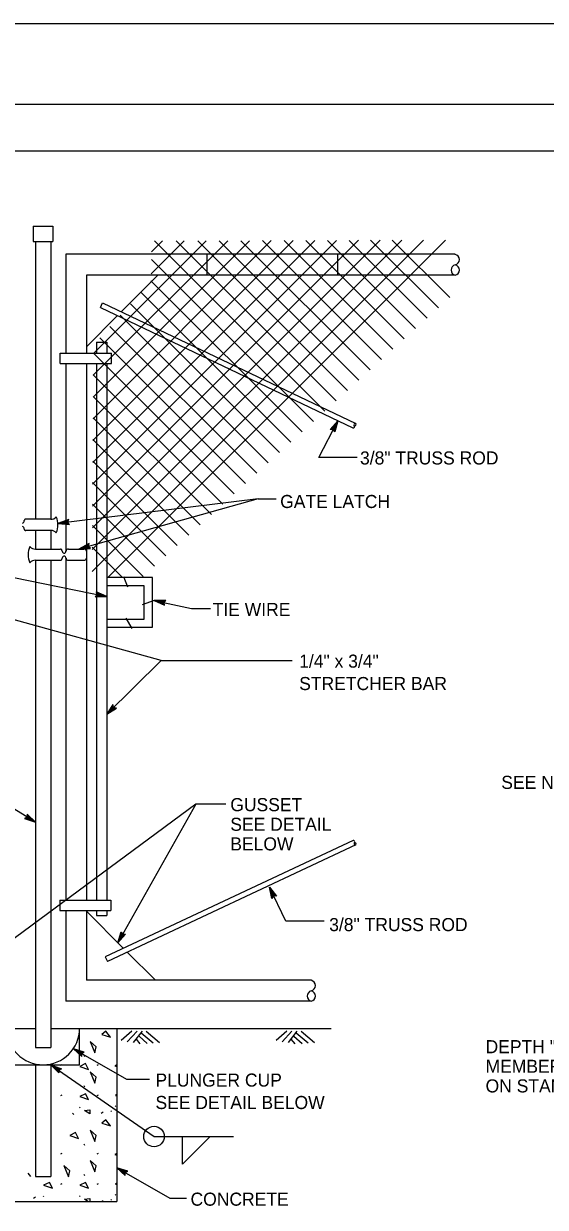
# Model space of a CAD drawing. Extents: x -893 to 867, y -474 to 712.
# Drawn here: x -516 to -237, y 78 to 712 of the extents above; entities that cross this region are included whole.
import ezdxf

# ---------------------------------------------------------------- set-up
doc = ezdxf.new("R2010")
doc.units = 0
for name, color, linetype in [('border_PLOTTING-ELEMENTS', 7, 'Continuous'), ('border_rw_22x34_Cut_Lines', 7, 'Continuous'), ('border_SHEET', 7, 'Continuous'), ('mc_FENCE-anno', 7, 'Continuous'), ('mc_FENCE-CL', 7, 'Continuous'), ('rd_BASE-MATERIAL', 7, 'Continuous'), ('rd_PROFILE-OG', 7, 'Continuous')]:
    doc.layers.add(name, color=color, linetype=linetype)

msp = doc.modelspace()

# ---------------------------------------------------------------- linework, layer by layer
at = {"layer": 'border_PLOTTING-ELEMENTS'}
for points in [[(-893.45, -474.03), (866.55, -474.03), (866.55, 711.97), (-893.45, 711.97)], [(-863.45, 668.97), (836.55, 668.97), (836.55, -431.03), (-863.45, -431.03)]]:
    msp.add_lwpolyline(points, close=True, dxfattribs=at)
at = {"layer": 'border_rw_22x34_Cut_Lines'}
msp.add_lwpolyline([(-863.45, 668.97), (836.55, 668.97), (836.55, -431.03), (-863.45, -431.03)], close=True, dxfattribs=at)
at = {"layer": 'border_SHEET'}
msp.add_line((-813.45, 643.97), (811.55, 643.97), dxfattribs=at)
at = {"layer": 'mc_FENCE-anno'}
for p, q in [((-358.11, 479.86), (-348.08, 499.37)), ((-352.05, 494.68), (-348.08, 499.37)), ((-350.5, 494.76), (-352.05, 494.68)), ((-352.05, 494.68), (-352.05, 494.68)), ((-351.64, 494.7), (-348.72, 498.15)), ((-351.21, 494.74), (-349.37, 496.92)), ((-350.82, 494.74), (-350.01, 495.7)), ((-349.69, 493.44), (-350.5, 494.76)), ((-350.01, 495.7), (-350.33, 494.5)), ((-349.37, 496.92), (-350.12, 494.13)), ((-348.72, 498.14), (-349.9, 493.81)), ((-348.08, 499.37), (-349.69, 493.44)), ((-348.08, 499.37), (-348.08, 499.37)), ((-349.69, 493.44), (-349.69, 493.44)), ((-337.61, 479.86), (-358.11, 479.86)), ((-390.66, 457.69), (-497.77, 444.54)), ((-390.66, 457.69), (-486.56, 430.78)), ((-390.66, 457.69), (-380.98, 457.69)), ((-491.99, 446.62), (-497.77, 444.54)), ((-497.77, 444.54), (-497.77, 444.54)), ((-497.77, 444.54), (-491.65, 443.97)), ((-492.16, 446.24), (-496.4, 444.72)), ((-496.39, 444.71), (-491.93, 444.3)), ((-492.34, 445.85), (-495.03, 444.89)), ((-495.03, 444.89), (-492.15, 444.62)), ((-492.48, 445.49), (-493.66, 445.06)), ((-493.66, 445.06), (-492.43, 444.95)), ((-492.61, 445.19), (-491.99, 446.62)), ((-491.65, 443.97), (-492.61, 445.19)), ((-491.99, 446.62), (-491.99, 446.62)), ((-491.65, 443.97), (-491.65, 443.97)), ((-624.98, 436.59), (-471.68, 405.37)), ((-481.15, 433.7), (-486.56, 430.78)), ((-486.56, 430.78), (-480.42, 431.13)), ((-481.26, 433.3), (-485.23, 431.15)), ((-485.22, 431.15), (-480.75, 431.41)), ((-481.39, 432.89), (-483.9, 431.53)), ((-483.9, 431.53), (-481.01, 431.69)), ((-481.46, 432.5), (-482.57, 431.91)), ((-482.57, 431.91), (-481.34, 431.98)), ((-481.55, 432.19), (-481.15, 433.7)), ((-480.42, 431.13), (-481.55, 432.19)), ((-481.15, 433.7), (-481.15, 433.7)), ((-480.42, 431.13), (-480.42, 431.13)), ((-486.56, 430.78), (-486.56, 430.78)), ((-476.77, 406.44), (-477.83, 405.29)), ((-477.54, 405.6), (-473.03, 405.66)), ((-471.68, 405.37), (-477.28, 407.91)), ((-477.28, 407.91), (-477.28, 407.91)), ((-477.28, 407.91), (-476.77, 406.44)), ((-477.24, 405.9), (-474.39, 405.94)), ((-473.04, 405.66), (-477.13, 407.51)), ((-474.39, 405.94), (-477.02, 407.13)), ((-477, 406.21), (-475.74, 406.22)), ((-475.74, 406.22), (-476.87, 406.73)), ((-477.83, 405.29), (-471.68, 405.37)), ((-477.83, 405.29), (-477.83, 405.29)), ((-471.68, 405.37), (-471.68, 405.37)), ((-440.13, 403.32), (-446.27, 403.3)), ((-446.27, 403.3), (-426.35, 398.97)), ((-446.27, 403.3), (-446.27, 403.3)), ((-446.27, 403.3), (-440.7, 400.71)), ((-440.41, 403.02), (-444.93, 403)), ((-444.92, 403), (-440.85, 401.12)), ((-440.72, 402.72), (-443.57, 402.71)), ((-443.57, 402.71), (-440.95, 401.49)), ((-440.96, 402.42), (-442.22, 402.41)), ((-442.22, 402.41), (-441.1, 401.89)), ((-441.19, 402.18), (-440.13, 403.32)), ((-440.7, 400.71), (-441.19, 402.18)), ((-440.7, 400.71), (-440.7, 400.71)), ((-440.13, 403.32), (-440.13, 403.32)), ((-442.6, 371.07), (-534.29, 396.52)), ((-426.35, 398.97), (-416.24, 398.97)), ((-468.32, 347.55), (-471.68, 342.4)), ((-471.68, 342.4), (-466.45, 345.63)), ((-471.68, 342.4), (-471.68, 342.4)), ((-468.22, 347.14), (-470.69, 343.36)), ((-470.68, 343.37), (-466.87, 345.73)), ((-468.14, 346.72), (-469.7, 344.33)), ((-469.7, 344.33), (-467.24, 345.85)), ((-468.02, 346.35), (-468.71, 345.29)), ((-468.71, 345.29), (-467.66, 345.94)), ((-467.96, 346.03), (-468.32, 347.55)), ((-468.32, 347.55), (-468.32, 347.55)), ((-466.45, 345.63), (-467.96, 346.03)), ((-466.45, 345.63), (-466.45, 345.63)), ((-509.79, 284.62), (-569.43, 321.1)), ((-424.06, 294.25), (-528.84, 216.75)), ((-407.95, 294.25), (-424.06, 294.25)), ((-514.29, 287.36), (-515.67, 286.63)), ((-515.67, 286.63), (-515.67, 286.63)), ((-515.67, 286.63), (-509.84, 284.68)), ((-515.3, 286.82), (-511.02, 285.39)), ((-514.91, 287.01), (-512.21, 286.1)), ((-514.58, 287.22), (-513.39, 286.82)), ((-512.21, 286.1), (-514.3, 288.1)), ((-509.84, 284.68), (-514.29, 288.92)), ((-514.29, 288.92), (-514.29, 288.92)), ((-514.29, 288.92), (-514.29, 287.36)), ((-513.39, 286.82), (-514.29, 287.67)), ((-511.03, 285.4), (-514.28, 288.49)), ((-509.84, 284.68), (-509.84, 284.68)), ((-375.91, 231.57), (-384.66, 249.8)), ((-383.32, 243.8), (-384.66, 249.8)), ((-384.66, 249.8), (-384.66, 249.8)), ((-384.66, 249.8), (-380.9, 244.93)), ((-383.09, 244.14), (-384.07, 248.55)), ((-384.06, 248.54), (-381.33, 244.99)), ((-382.86, 244.51), (-383.48, 247.29)), ((-383.48, 247.29), (-381.71, 245)), ((-382.44, 245.09), (-383.32, 243.8)), ((-383.32, 243.8), (-383.32, 243.8)), ((-382.62, 244.81), (-382.9, 246.04)), ((-382.9, 246.04), (-382.14, 245.06)), ((-380.9, 244.93), (-382.44, 245.09)), ((-380.9, 244.93), (-380.9, 244.93)), ((-355.4, 231.57), (-375.91, 231.57)), ((-465.71, 220.04), (-464.01, 225.94)), ((-461.67, 224.67), (-465.71, 220.04)), ((-465.05, 221.26), (-463.81, 225.57)), ((-462.08, 224.65), (-465.05, 221.25)), ((-464.39, 222.46), (-463.59, 225.25)), ((-462.51, 224.62), (-464.39, 222.46)), ((-464.01, 225.94), (-464.01, 225.94)), ((-464.01, 225.94), (-463.23, 224.61)), ((-463.73, 223.68), (-463.39, 224.87)), ((-462.9, 224.63), (-463.73, 223.68)), ((-463.23, 224.61), (-461.67, 224.67)), ((-461.67, 224.67), (-461.67, 224.67)), ((-465.71, 220.04), (-465.71, 220.04)), ((-489.5, 163.38), (-461.12, 147.13)), ((-483.66, 161.46), (-489.5, 163.38)), ((-489.5, 163.38), (-489.5, 163.38)), ((-489.5, 163.38), (-485.02, 159.17)), ((-484.03, 161.27), (-488.32, 162.67)), ((-488.31, 162.67), (-485.04, 159.6)), ((-484.41, 161.08), (-487.13, 161.97)), ((-487.13, 161.97), (-485.02, 159.99)), ((-484.74, 160.87), (-485.94, 161.26)), ((-485.94, 161.26), (-485.04, 160.42)), ((-485.03, 160.72), (-483.66, 161.46)), ((-485.02, 159.17), (-485.03, 160.72)), ((-485.02, 159.17), (-485.02, 159.17)), ((-483.66, 161.46), (-483.66, 161.46)), ((-461.12, 147.13), (-448.85, 147.13)), ((-431.15, 101.59), (-416.39, 116.35)), ((-431.15, 101.59), (-431.15, 116.35)), ((-466.24, 99.69), (-437.85, 83.44)), ((-460.39, 97.78), (-466.24, 99.69)), ((-466.24, 99.69), (-466.24, 99.69)), ((-466.24, 99.69), (-461.76, 95.48)), ((-460.76, 97.58), (-465.05, 98.99)), ((-465.04, 98.98), (-461.78, 95.91)), ((-461.15, 97.39), (-463.86, 98.28)), ((-463.86, 98.28), (-461.75, 96.3)), ((-461.48, 97.19), (-462.67, 97.58)), ((-462.67, 97.58), (-461.77, 96.73)), ((-461.77, 97.04), (-460.39, 97.78)), ((-461.76, 95.48), (-461.77, 97.04)), ((-461.76, 95.48), (-461.76, 95.48)), ((-460.39, 97.78), (-460.39, 97.78)), ((-437.85, 83.44), (-429.08, 83.44))]:
    msp.add_line(p, q, dxfattribs=at)
for points in [[(-471.68, 342.4), (-442.6, 371.07), (-372.53, 371.06)], [(-424.06, 294.25), (-465.71, 220.04)], [(-501.62, 154.72), (-446.37, 116.35), (-403.87, 116.35)]]:
    msp.add_lwpolyline(points, dxfattribs=at)
msp.add_lwpolyline([(-497.34, 150.44), (-501.62, 154.72), (-495.93, 152.66), (-496.3, 152.48), (-500.47, 153.99), (-497.33, 150.85), (-497.32, 151.26), (-499.33, 153.26), (-496.66, 152.3), (-497.03, 152.12), (-498.18, 152.53), (-497.31, 151.66), (-497.3, 151.98), (-495.93, 152.66), (-497.3, 151.98)], close=True, dxfattribs=at)
msp.add_circle((-446.37, 116.35), 5.48, dxfattribs=at)
at = {"layer": 'mc_FENCE-CL'}
for p, q in [((-510.97, 603.6), (-500.49, 603.6)), ((-510.97, 603.6), (-510.97, 595.44)), ((-500.49, 603.6), (-500.49, 595.44)), ((-479.49, 418.79), (-302.15, 596.14)), ((-479.42, 430.46), (-313.78, 596.1)), ((-479.35, 442.13), (-325.42, 596.06)), ((-479.28, 453.8), (-337.06, 596.02)), ((-479.21, 465.47), (-348.7, 595.98)), ((-479.14, 477.14), (-360.34, 595.94)), ((-479.08, 488.8), (-371.98, 595.9)), ((-479.01, 500.47), (-383.62, 595.86)), ((-478.94, 512.14), (-395.25, 595.83)), ((-478.87, 523.81), (-406.89, 595.79)), ((-478.8, 535.48), (-418.53, 595.75)), ((-471.09, 415.59), (-290.51, 596.17)), ((-447.88, 578), (-430.17, 595.71)), ((-447.69, 589.79), (-441.81, 595.67)), ((-354.97, 504.52), (-446.11, 595.66)), ((-348.9, 510.05), (-434.55, 595.69)), ((-342.83, 515.58), (-422.99, 595.73)), ((-336.76, 521.1), (-411.43, 595.77)), ((-330.69, 526.63), (-399.87, 595.81)), ((-324.62, 532.16), (-388.31, 595.85)), ((-318.55, 537.69), (-376.74, 595.89)), ((-312.47, 543.22), (-365.18, 595.93)), ((-306.4, 548.75), (-353.62, 595.96)), ((-300.33, 554.27), (-342.06, 596)), ((-294.26, 559.8), (-330.5, 596.04)), ((-288.19, 565.33), (-318.94, 596.08)), ((-510.97, 595.44), (-500.49, 595.44)), ((-509.79, 595.44), (-509.79, 446.73)), ((-501.62, 595.44), (-501.62, 446.73)), ((-493.46, 588.52), (-493.46, 539.16)), ((-285.22, 588.52), (-493.46, 588.52)), ((-361.05, 498.99), (-447.75, 585.7)), ((-417.93, 577.3), (-417.93, 588.52)), ((-348.02, 577.3), (-348.02, 588.52)), ((-482.57, 577.3), (-482.57, 539.16)), ((-285.22, 577.3), (-482.57, 577.3)), ((-444.34, 577.3), (-463.89, 557.74)), ((-367.12, 493.46), (-447.99, 574.34)), ((-373.19, 487.94), (-453.48, 568.22)), ((-475.05, 560.05), (-473.88, 562.5)), ((-475.05, 560.05), (-339.94, 495.62)), ((-473.88, 562.5), (-338.48, 497.94)), ((-379.26, 482.41), (-458.96, 562.11)), ((-465.94, 555.7), (-482.57, 539.07)), ((-385.33, 476.88), (-464.45, 555.99)), ((-391.4, 471.35), (-469.93, 549.88)), ((-493.46, 539.16), (-493.46, 535.59)), ((-482.57, 539.16), (-482.57, 535.59)), ((-477.12, 541.53), (-471.68, 541.53)), ((-477.12, 541.53), (-477.12, 535.59)), ((-397.47, 465.82), (-475.41, 543.76)), ((-471.68, 541.53), (-471.68, 535.59)), ((-496.53, 535.59), (-469.18, 535.59)), ((-496.53, 530.15), (-496.53, 535.59)), ((-403.54, 460.29), (-478.8, 535.55)), ((-469.18, 530.15), (-469.18, 535.59)), ((-496.53, 530.15), (-469.18, 530.15)), ((-493.46, 530.15), (-493.46, 429.66)), ((-482.57, 530.15), (-482.57, 246.51)), ((-477.12, 530.15), (-477.12, 242.8)), ((-471.68, 530.15), (-471.68, 242.8)), ((-409.62, 454.77), (-478.87, 524.02)), ((-415.69, 449.24), (-478.93, 512.49)), ((-421.76, 443.71), (-479, 500.96)), ((-427.83, 438.18), (-479.07, 489.42)), ((-433.9, 432.65), (-479.14, 477.89)), ((-439.97, 427.13), (-479.21, 466.36)), ((-446.04, 421.6), (-479.28, 454.83)), ((-501.62, 446.73), (-515.03, 446.73)), ((-501.62, 440.74), (-515.03, 440.76)), ((-509.79, 440.75), (-509.79, 430.77)), ((-501.62, 440.74), (-501.62, 430.77)), ((-452.11, 416.07), (-479.34, 443.3)), ((-463.24, 415.59), (-479.41, 431.77)), ((-509.79, 430.77), (-496.39, 430.77)), ((-509.79, 424.78), (-496.38, 424.8)), ((-509.79, 424.78), (-509.79, 379.51)), ((-501.62, 424.79), (-501.62, 363.13)), ((-493.46, 425.82), (-493.46, 242.8)), ((-492.17, 430.78), (-483.84, 430.78)), ((-492.17, 424.78), (-483.84, 424.78)), ((-447.13, 415.59), (-471.68, 415.59)), ((-462.72, 416.15), (-460.54, 410.47)), ((-447.13, 389.03), (-447.13, 415.59)), ((-451.69, 411.03), (-471.68, 411.03)), ((-451.69, 393.18), (-451.69, 411.03)), ((-446.27, 403.3), (-452.73, 400.98)), ((-471.68, 393.18), (-451.69, 393.18)), ((-458.15, 388.2), (-461.2, 393.73)), ((-471.68, 389.03), (-452.91, 389.03)), ((-452.91, 389.03), (-447.13, 389.03)), ((-509.79, 379.51), (-509.79, 327.7)), ((-501.62, 363.13), (-501.62, 327.7)), ((-509.79, 327.7), (-509.79, 251.43)), ((-501.62, 327.7), (-501.62, 251.43)), ((-339.87, 274.78), (-472.5, 212.46)), ((-338.41, 272.46), (-471.34, 210)), ((-509.79, 251.43), (-509.79, 164)), ((-501.62, 251.43), (-501.62, 164)), ((-496.77, 242.8), (-469.43, 242.8)), ((-496.77, 242.8), (-496.77, 237.36)), ((-482.57, 246.51), (-482.57, 242.8)), ((-469.43, 242.8), (-469.43, 237.36)), ((-496.77, 237.36), (-469.43, 237.36)), ((-493.46, 237.36), (-493.46, 188.74)), ((-482.57, 237.36), (-482.57, 199.96)), ((-482.57, 236.9), (-462.72, 217.05)), ((-477.12, 237.36), (-477.12, 234.63)), ((-477.12, 234.63), (-471.68, 234.63)), ((-471.68, 237.36), (-471.68, 234.63)), ((-472.5, 212.46), (-471.34, 210)), ((-460.68, 215.01), (-445.63, 199.96)), ((-362.22, 199.96), (-482.57, 199.96)), ((-362.22, 188.74), (-493.46, 188.74)), ((-486.21, 154.72), (-486.21, 174.21)), ((-466.24, 174.21), (-466.24, 81.66)), ((-509.79, 164), (-501.62, 164)), ((-525.2, 154.72), (-505.71, 154.72)), ((-509.79, 154.72), (-509.79, 95.04)), ((-505.71, 154.72), (-486.21, 154.72)), ((-501.62, 154.72), (-501.62, 95.04)), ((-509.79, 95.04), (-501.62, 95.04)), ((-545.18, 81.66), (-466.24, 81.66))]:
    msp.add_line(p, q, dxfattribs=at)
for centre, radius, start, end in [((-284.53, 580.11), 2.89, 103.8654, 256.1346), ((-285.87, 585.71), 2.88, 283.01221, 76.98779), ((-285.91, 580.11), 2.89, 283.8654, 76.1346), ((-339.8, 496.35), 0.735, 259.11188, 36.61827), ((-338.7, 497.28), 0.706, 72.19405, 224.06338), ((-338.99, 497.46), 0.706, 251.93041, 43.79973), ((-517.43, 446.08), 1.66, 292.63997, 356.86105), ((-515.11, 446.07), 0.669, 82.91778, 185.59229), ((-501.4, 450.28), 3.55, 266.4373, 320.94062), ((-508.51, 443.72), 10.77, 336.51192, 23.62382), ((-517.43, 441.4), 1.66, 3.13895, 67.36003), ((-515.11, 441.42), 0.669, 174.40771, 277.08222), ((-501.39, 437.19), 3.55, 39.05938, 93.5627), ((-502.9, 427.76), 10.77, 156.37618, 203.48808), ((-510.01, 434.32), 3.55, 219.05938, 273.5627), ((-510.02, 421.23), 3.55, 86.4373, 140.94062), ((-496.3, 430.11), 0.669, 354.40771, 97.08222), ((-496.3, 425.46), 0.669, 262.91778, 5.59229), ((-493.98, 430.12), 1.66, 183.13895, 247.36003), ((-493.98, 425.44), 1.66, 112.63997, 176.86105), ((-494.56, 429.69), 1.1, 266.92731, 2.02717), ((-494.56, 425.86), 1.1, 357.97283, 93.07269), ((-492.14, 429.43), 1.35, 90.97191, 166.96489), ((-492.14, 426.13), 1.35, 193.03511, 269.02809), ((-483.88, 429.43), 1.35, 13.03511, 89.02809), ((-483.86, 426.13), 1.35, 270.97191, 346.96489), ((-339.73, 274.06), 0.735, 323.38173, 100.88812), ((-338.63, 273.13), 0.706, 135.93662, 287.80595), ((-338.92, 272.95), 0.706, 316.20027, 108.06959), ((-362.87, 197.16), 2.88, 283.01221, 76.98779), ((-361.53, 191.55), 2.89, 103.8654, 256.1346), ((-362.91, 191.55), 2.89, 283.8654, 76.1346), ((-505.71, 174.21), 19.49, 180, 0)]:
    msp.add_arc(centre, radius, start, end, dxfattribs=at)
at = {"layer": 'rd_BASE-MATERIAL'}
for p, q in [((-483.38, 158.96), (-483.74, 159.67)), ((-495.62, 154.69), (-496.33, 154.33)), ((-476.26, 154.69), (-476.97, 154.33)), ((-483.38, 142.81), (-483.74, 143.52)), ((-495.62, 138.54), (-496.33, 138.18)), ((-476.26, 138.54), (-476.97, 138.18)), ((-489.27, 128.1), (-489.99, 128.81)), ((-486.23, 131.77), (-485.87, 132.13)), ((-474.67, 128.81), (-473.61, 129.53)), ((-469.45, 129.83), (-469.1, 130.19)), ((-467.2, 132.42), (-466.84, 132.77)), ((-483.38, 111.5), (-483.74, 112.22)), ((-495.62, 107.23), (-496.33, 106.88)), ((-476.26, 107.23), (-476.97, 106.88)), ((-513.81, 96.77), (-512.38, 94.99)), ((-483.38, 95.35), (-483.74, 96.06)), ((-495.62, 91.08), (-496.33, 90.72)), ((-476.26, 91.08), (-476.97, 90.72)), ((-510.8, 83.3), (-509.74, 84.01)), ((-505.58, 84.32), (-505.23, 84.67)), ((-486.23, 84.32), (-485.87, 84.67)), ((-469.45, 82.38), (-469.1, 82.73)), ((-467.2, 84.96), (-466.84, 85.32)), ((-474.22, 81.66), (-473.61, 82.07))]:
    msp.add_line(p, q, dxfattribs=at)
for points in [[(-472.18, 172.71), (-474.32, 170.93), (-469.69, 169.5)], [(-477.33, 164.3), (-480.53, 167.15), (-478.04, 161.1)], [(-481.37, 152.29), (-482.94, 155.44), (-486.09, 153.86)], [(-477.33, 148.15), (-480.53, 151), (-478.04, 144.94)], [(-481.37, 136.14), (-482.94, 139.29), (-486.09, 137.71)], [(-483.58, 130.24), (-480.73, 130.59), (-480.73, 128.46)], [(-472.18, 125.25), (-474.32, 123.47), (-469.69, 122.05)], [(-486.73, 115.31), (-488.3, 118.46), (-491.45, 116.88)], [(-477.33, 116.84), (-480.53, 119.69), (-478.04, 113.64)], [(-477.33, 100.69), (-480.53, 103.54), (-478.04, 97.49)], [(-491.37, 97.93), (-494.57, 100.78), (-492.08, 94.72)], [(-500.72, 88.68), (-502.3, 91.83), (-505.45, 90.26)], [(-481.37, 88.68), (-482.94, 91.83), (-486.09, 90.26)]]:
    msp.add_lwpolyline(points, close=True, dxfattribs=at)
for points in [[(-466.24, 154.76), (-467.38, 154.19), (-466.24, 153.8)], [(-466.24, 138.77), (-467.06, 138.36), (-466.24, 138.08)], [(-466.24, 107.3), (-467.38, 106.73), (-466.24, 106.35)], [(-466.24, 91.31), (-467.06, 90.9), (-466.24, 90.63)], [(-481.78, 81.66), (-483.58, 82.78), (-480.73, 83.14), (-480.73, 81.66)]]:
    msp.add_lwpolyline(points, dxfattribs=at)
at = {"layer": 'rd_PROFILE-OG'}
for p, q in [((-655.85, 174.21), (-509.79, 174.21)), ((-501.62, 174.21), (-351.52, 174.21)), ((-458.17, 172.74), (-463.87, 167.67)), ((-455.43, 172.7), (-460.72, 166.95)), ((-452.76, 172.7), (-457.46, 166.72)), ((-453.22, 171.81), (-446.78, 166.5)), ((-450.57, 172.68), (-443.36, 166.75)), ((-375.32, 172.74), (-381.02, 167.67)), ((-372.58, 172.7), (-377.88, 166.95)), ((-369.91, 172.7), (-374.62, 166.72)), ((-370.38, 171.81), (-363.93, 166.5)), ((-367.72, 172.68), (-360.51, 166.75)), ((-455.96, 168.44), (-453.9, 165.91)), ((-454.4, 170.16), (-450, 166.15)), ((-373.12, 168.44), (-371.06, 165.91)), ((-371.55, 170.16), (-367.16, 166.15))]:
    msp.add_line(p, q, dxfattribs=at)

# ---------------------------------------------------------------- texts
at = {"layer": 'mc_FENCE-anno'}
for s, p in [('3/8" TRUSS ROD', (-336.16, 476.04)), ('GATE LATCH', (-378.88, 452.74)), ('TIE WIRE', (-415.01, 394.97)), ('1/4" x 3/4"', (-368.71, 367.3)), ('STRETCHER BAR', (-368.71, 355.3)), ('SEE NOTE 4', (-260.6, 302.4)), ('GUSSET', (-405.57, 290.48)), ('SEE DETAIL ', (-405.57, 279.98)), ('BELOW', (-405.57, 269.48)), ('3/8" TRUSS ROD', (-352.65, 226.29)), ('DEPTH "D" PER TYPICAL', (-269, 160.95)), ('MEMBER DIMENSIONS TABLE', (-269, 150.45)), ('PLUNGER CUP', (-445.6, 143.07)), ('ON STANDARD PLAN A85', (-269, 139.95)), ('SEE DETAIL BELOW', (-445.6, 131.07)), ('CONCRETE', (-426.83, 79.33))]:
    msp.add_text(s, height=7, dxfattribs=at).set_placement(p)

doc.saveas('drawing.dxf')
